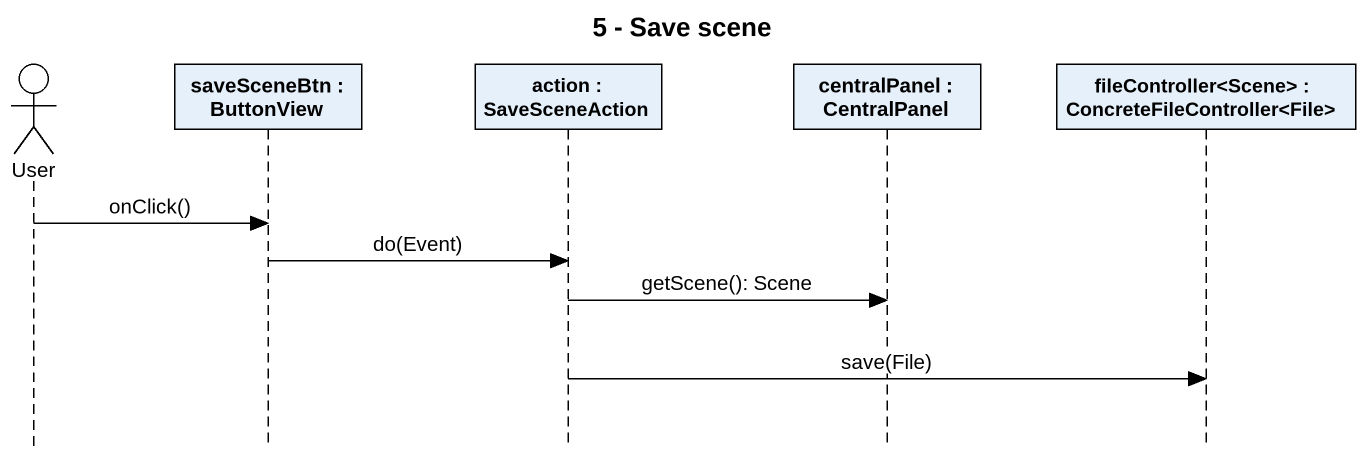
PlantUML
@startuml
title 5 - Save scene
hide footbox
actor User
participant "saveSceneBtn : ButtonView" as saveSceneBtn
participant "action : SaveSceneAction" as action_
participant "centralPanel : CentralPanel" as centralPanel
participant "fileController<Scene> : ConcreteFileController<File>" as fileController_Scene

User -> saveSceneBtn : onClick()
saveSceneBtn -> action_ : do(Event)
action_ -> centralPanel : getScene(): Scene
action_ -> fileController_Scene : save(File)
@enduml
